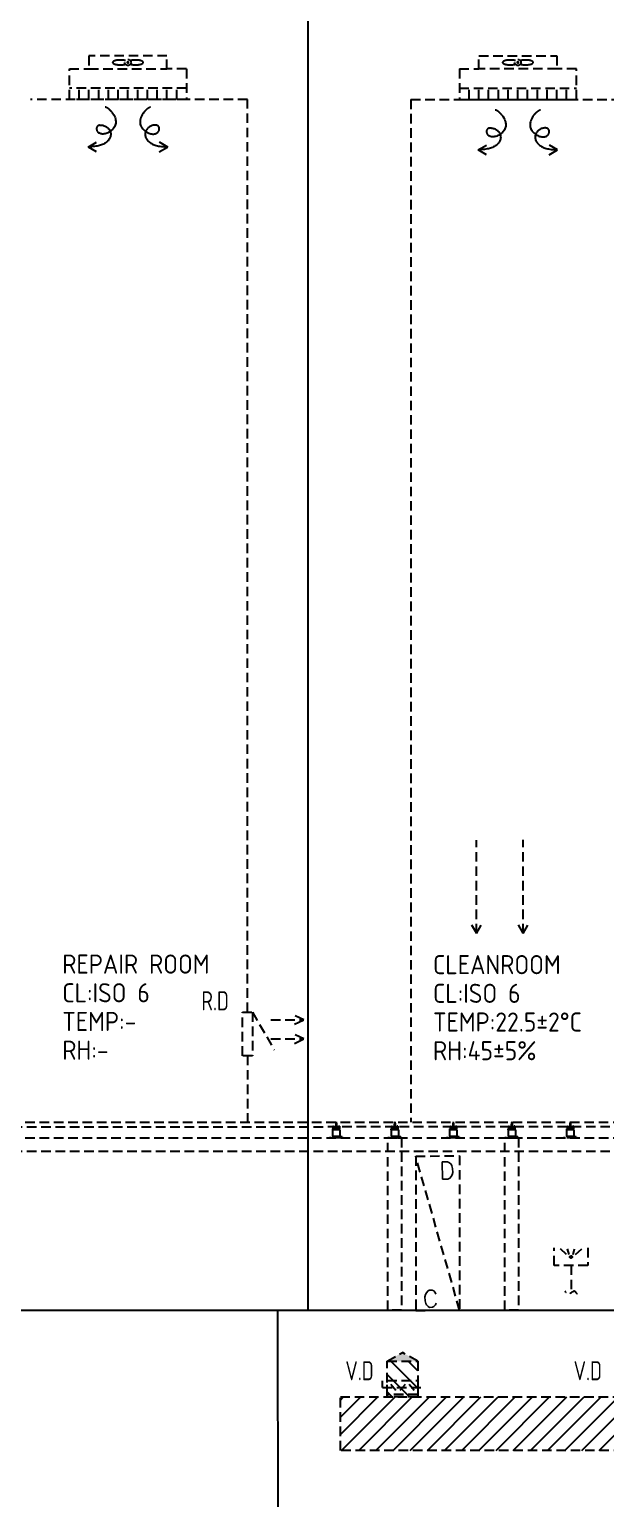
# Model space of a CAD drawing. Extents: x 41366 to 43339, y 84937 to 85507.
# Drawn here: x 41663.2 to 41738.5, y 85160.1 to 85352.2 of the extents above; entities that cross this region are included whole.
import ezdxf
from ezdxf.enums import TextEntityAlignment as Align

# ---------------------------------------------------------------- set-up
doc = ezdxf.new("R2010")
doc.units = 0
doc.header["$LTSCALE"] = 10
doc.linetypes.add('HIDDEN2', pattern=[0.1875, 0.125, -0.0625])
for name, color, linetype in [('A-DETL-01', 1, 'Continuous'), ('M-CEQPM-MAU', 22, 'Continuous'), ('M-CMDUCT-LINE', 15, 'Continuous'), ('M-EQPM-TXT', 4, 'Continuous'), ('M-HVAC-CMDUCT', 150, 'Continuous'), ('M-HVAC-DAPR', 2, 'Continuous'), ('U-EX-TXT', 4, 'Continuous')]:
    doc.layers.add(name, color=color, linetype=linetype)
doc.styles.add('AA-TXT', font='isocp.shx', dxfattribs={"bigfont": 'chineset.shx'})
doc.styles.add('STDTEXT', font='simplex.shx', dxfattribs={"bigfont": 'china.shx'})

msp = doc.modelspace()

# ---------------------------------------------------------------- hatches: boundary and pattern name
at = {"layer": 'M-CMDUCT-LINE', "linetype": 'HIDDEN2'}
h = msp.add_hatch(dxfattribs=at)
h.set_pattern_fill('ANSI31', color=252, scale=0.5, angle=90, style=0)
h.set_pattern_definition([(135, (41886.4236, 86005.6699), (-1.122532, -1.122532), [])])
h.paths.add_polyline_path([(41709.971, 85173.424), (41709.971, 85178.08), (41713.971, 85178.08), (41713.971, 85173.424)])
h = msp.add_hatch(dxfattribs=at)
h.set_pattern_fill('ANSI31', color=252, scale=0.5, style=0)
h.set_pattern_definition([(45, (42557.557, 84993.972), (-1.122532, 1.122532), [])])
h.paths.add_polyline_path([(41703.855, 85173.424), (41892.72, 85173.424), (41892.72, 85166.424), (41703.855, 85166.424)])
at = {"layer": 'M-HVAC-CMDUCT', "linetype": 'HIDDEN2'}
msp.add_hatch(color=252, dxfattribs=at).paths.add_polyline_path([(41709.971, 85178.08), (41713.971, 85178.08), (41711.971, 85179.235)])

# ---------------------------------------------------------------- linework, layer by layer
at = {"layer": 'A-DETL-01', "linetype": 'Continuous'}
msp.add_line((41699.614, 85465.141), (41699.614, 85184.775), dxfattribs=at)
msp.add_lwpolyline([(41859.106, 85184.775), (41859.106, 84972.344), (41481.917, 84972.344), (41481.917, 85184.775), (41859.106, 85184.775)], dxfattribs=at)
at = {"layer": 'M-CEQPM-MAU', "color": 252, "linetype": 'HIDDEN2'}
for p, q in [((41670.978, 85348.735), (41670.978, 85347.035)), ((41681.178, 85348.735), (41670.978, 85348.735)), ((41681.178, 85347.035), (41681.178, 85348.735)), ((41721.967, 85347.035), (41721.967, 85348.735)), ((41721.967, 85348.735), (41732.167, 85348.735)), ((41732.167, 85348.735), (41732.167, 85347.035)), ((41668.428, 85347.035), (41670.978, 85347.035)), ((41668.428, 85343.035), (41668.428, 85347.035)), ((41670.978, 85347.035), (41681.178, 85347.035)), ((41683.728, 85347.035), (41681.178, 85347.035)), ((41683.728, 85347.035), (41683.728, 85343.035)), ((41719.417, 85347.035), (41721.967, 85347.035)), ((41719.417, 85347.035), (41719.417, 85343.035)), ((41732.167, 85347.035), (41721.967, 85347.035)), ((41734.717, 85347.035), (41732.167, 85347.035)), ((41734.717, 85343.035), (41734.717, 85347.035)), ((41683.728, 85344.535), (41668.428, 85344.535)), ((41669.703, 85343.035), (41669.703, 85344.535)), ((41670.978, 85343.035), (41670.978, 85344.535)), ((41672.253, 85343.035), (41672.253, 85344.535)), ((41673.528, 85343.035), (41673.528, 85344.535)), ((41674.803, 85343.035), (41674.803, 85344.535)), ((41676.078, 85343.035), (41676.078, 85344.535)), ((41677.353, 85343.035), (41677.353, 85344.535)), ((41678.628, 85343.035), (41678.628, 85344.535)), ((41679.903, 85343.035), (41679.903, 85344.535)), ((41681.178, 85343.035), (41681.178, 85344.535)), ((41682.453, 85343.035), (41682.453, 85344.535)), ((41719.417, 85344.535), (41734.717, 85344.535)), ((41720.692, 85343.035), (41720.692, 85344.535)), ((41721.967, 85343.035), (41721.967, 85344.535)), ((41723.242, 85343.035), (41723.242, 85344.535)), ((41724.517, 85343.035), (41724.517, 85344.535)), ((41725.792, 85343.035), (41725.792, 85344.535)), ((41727.067, 85343.035), (41727.067, 85344.535)), ((41728.342, 85343.035), (41728.342, 85344.535)), ((41729.617, 85343.035), (41729.617, 85344.535)), ((41730.892, 85343.035), (41730.892, 85344.535)), ((41732.167, 85343.035), (41732.167, 85344.535)), ((41733.442, 85343.035), (41733.442, 85344.535)), ((41691.697, 85343.035), (41663.343, 85343.035)), ((41683.728, 85343.035), (41668.428, 85343.035)), ((41691.697, 85223.721), (41691.697, 85343.035)), ((41713.075, 85343.035), (41713.075, 85209.338)), ((41713.075, 85343.035), (41841.828, 85343.035)), ((41719.417, 85343.035), (41734.717, 85343.035)), ((41691.697, 85218.018), (41691.697, 85209.334)), ((41587.64, 85209.317), (41859.106, 85209.375)), ((41703.305, 85209.375), (41703.203, 85208.737)), ((41703.305, 85209.375), (41703.407, 85208.737)), ((41710.955, 85209.375), (41710.853, 85208.737)), ((41710.955, 85209.375), (41711.057, 85208.737)), ((41718.605, 85209.375), (41718.503, 85208.737)), ((41718.605, 85209.375), (41718.707, 85208.737)), ((41726.255, 85209.375), (41726.153, 85208.737)), ((41726.255, 85209.375), (41726.357, 85208.737)), ((41733.905, 85209.375), (41733.803, 85208.737)), ((41733.905, 85209.375), (41734.007, 85208.737)), ((41859.106, 85208.738), (41587.643, 85208.68)), ((41704.105, 85207.413), (41702.505, 85207.413)), ((41702.505, 85207.413), (41702.505, 85207.283)), ((41704.105, 85207.283), (41702.505, 85207.283)), ((41702.825, 85208.341), (41702.825, 85207.495)), ((41703.785, 85208.341), (41702.825, 85208.341)), ((41702.825, 85207.495), (41703.785, 85207.495)), ((41703.746, 85208.476), (41702.865, 85208.476)), ((41702.865, 85208.341), (41702.865, 85208.476)), ((41702.877, 85207.495), (41702.877, 85207.417)), ((41702.889, 85208.803), (41702.971, 85208.803)), ((41702.889, 85208.803), (41702.889, 85208.476)), ((41702.971, 85208.803), (41702.971, 85208.737)), ((41703.254, 85208.737), (41702.971, 85208.737)), ((41703.257, 85208.803), (41703.241, 85208.476)), ((41703.354, 85208.803), (41703.257, 85208.803)), ((41703.354, 85208.803), (41703.37, 85208.476)), ((41703.64, 85208.737), (41703.357, 85208.737)), ((41703.64, 85208.803), (41703.64, 85208.737)), ((41703.721, 85208.803), (41703.64, 85208.803)), ((41703.721, 85208.803), (41703.721, 85208.476)), ((41703.733, 85207.495), (41703.733, 85207.413)), ((41703.746, 85208.341), (41703.746, 85208.476)), ((41703.785, 85208.341), (41703.785, 85207.495)), ((41704.105, 85207.413), (41704.105, 85207.283)), ((41711.755, 85207.413), (41710.155, 85207.413)), ((41710.155, 85207.413), (41710.155, 85207.283)), ((41711.755, 85207.283), (41710.155, 85207.283)), ((41710.475, 85208.341), (41710.475, 85207.495)), ((41711.435, 85208.341), (41710.475, 85208.341)), ((41710.475, 85207.495), (41711.435, 85207.495)), ((41711.396, 85208.476), (41710.515, 85208.476)), ((41710.515, 85208.341), (41710.515, 85208.476)), ((41710.527, 85207.495), (41710.527, 85207.417)), ((41710.539, 85208.803), (41710.621, 85208.803)), ((41710.539, 85208.803), (41710.539, 85208.476)), ((41710.621, 85208.803), (41710.621, 85208.737)), ((41710.904, 85208.737), (41710.621, 85208.737)), ((41710.907, 85208.803), (41710.891, 85208.476)), ((41711.004, 85208.803), (41710.907, 85208.803)), ((41711.004, 85208.803), (41711.02, 85208.476)), ((41711.29, 85208.737), (41711.007, 85208.737)), ((41711.29, 85208.803), (41711.29, 85208.737)), ((41711.371, 85208.803), (41711.29, 85208.803)), ((41711.371, 85208.803), (41711.371, 85208.476)), ((41711.383, 85207.495), (41711.383, 85207.413)), ((41711.396, 85208.341), (41711.396, 85208.476)), ((41711.435, 85208.341), (41711.435, 85207.495)), ((41711.755, 85207.413), (41711.755, 85207.283)), ((41719.405, 85207.413), (41717.805, 85207.413)), ((41717.805, 85207.413), (41717.805, 85207.283)), ((41719.405, 85207.283), (41717.805, 85207.283)), ((41718.125, 85208.341), (41718.125, 85207.495)), ((41719.085, 85208.341), (41718.125, 85208.341)), ((41718.125, 85207.495), (41719.085, 85207.495)), ((41719.046, 85208.476), (41718.165, 85208.476)), ((41718.165, 85208.341), (41718.165, 85208.476)), ((41718.177, 85207.495), (41718.177, 85207.417)), ((41718.189, 85208.803), (41718.271, 85208.803)), ((41718.189, 85208.803), (41718.189, 85208.476)), ((41718.271, 85208.803), (41718.271, 85208.737)), ((41718.554, 85208.737), (41718.271, 85208.737)), ((41718.557, 85208.803), (41718.541, 85208.476)), ((41718.654, 85208.803), (41718.557, 85208.803)), ((41718.654, 85208.803), (41718.67, 85208.476)), ((41718.94, 85208.737), (41718.657, 85208.737)), ((41718.94, 85208.803), (41718.94, 85208.737)), ((41719.021, 85208.803), (41718.94, 85208.803)), ((41719.021, 85208.803), (41719.021, 85208.476)), ((41719.033, 85207.495), (41719.033, 85207.413)), ((41719.046, 85208.341), (41719.046, 85208.476)), ((41719.085, 85208.341), (41719.085, 85207.495)), ((41719.405, 85207.413), (41719.405, 85207.283)), ((41727.055, 85207.413), (41725.455, 85207.413)), ((41725.455, 85207.413), (41725.455, 85207.283)), ((41727.055, 85207.283), (41725.455, 85207.283)), ((41725.775, 85208.341), (41725.775, 85207.495)), ((41726.735, 85208.341), (41725.775, 85208.341)), ((41725.775, 85207.495), (41726.735, 85207.495)), ((41726.696, 85208.476), (41725.815, 85208.476)), ((41725.815, 85208.341), (41725.815, 85208.476)), ((41725.827, 85207.495), (41725.827, 85207.417)), ((41725.839, 85208.803), (41725.921, 85208.803)), ((41725.839, 85208.803), (41725.839, 85208.476)), ((41725.921, 85208.803), (41725.921, 85208.737)), ((41726.204, 85208.737), (41725.921, 85208.737)), ((41726.207, 85208.803), (41726.191, 85208.476)), ((41726.304, 85208.803), (41726.207, 85208.803)), ((41726.304, 85208.803), (41726.32, 85208.476)), ((41726.59, 85208.737), (41726.307, 85208.737)), ((41726.59, 85208.803), (41726.59, 85208.737)), ((41726.671, 85208.803), (41726.59, 85208.803)), ((41726.671, 85208.803), (41726.671, 85208.476)), ((41726.683, 85207.495), (41726.683, 85207.413)), ((41726.696, 85208.341), (41726.696, 85208.476)), ((41726.735, 85208.341), (41726.735, 85207.495)), ((41727.055, 85207.413), (41727.055, 85207.283)), ((41734.705, 85207.413), (41733.105, 85207.413)), ((41733.105, 85207.413), (41733.105, 85207.283)), ((41734.705, 85207.283), (41733.105, 85207.283)), ((41733.425, 85208.341), (41733.425, 85207.495)), ((41734.385, 85208.341), (41733.425, 85208.341)), ((41733.425, 85207.495), (41734.385, 85207.495)), ((41734.346, 85208.476), (41733.465, 85208.476)), ((41733.465, 85208.341), (41733.465, 85208.476)), ((41733.477, 85207.495), (41733.477, 85207.417)), ((41733.489, 85208.803), (41733.571, 85208.803)), ((41733.489, 85208.803), (41733.489, 85208.476)), ((41733.571, 85208.803), (41733.571, 85208.737)), ((41733.854, 85208.737), (41733.571, 85208.737)), ((41733.857, 85208.803), (41733.841, 85208.476)), ((41733.954, 85208.803), (41733.857, 85208.803)), ((41733.954, 85208.803), (41733.97, 85208.476)), ((41734.24, 85208.737), (41733.957, 85208.737)), ((41734.24, 85208.803), (41734.24, 85208.737)), ((41734.321, 85208.803), (41734.24, 85208.803)), ((41734.321, 85208.803), (41734.321, 85208.476)), ((41734.333, 85207.495), (41734.333, 85207.413)), ((41734.346, 85208.341), (41734.346, 85208.476)), ((41734.385, 85208.341), (41734.385, 85207.495)), ((41734.705, 85207.413), (41734.705, 85207.283)), ((41713.702, 85204.891), (41713.702, 85184.723)), ((41731.825, 85190.618), (41731.825, 85192.898)), ((41733.428, 85192.044), (41732.623, 85192.794)), ((41733.754, 85192.044), (41733.548, 85192.794)), ((41734.276, 85192.044), (41734.483, 85192.794)), ((41734.603, 85192.044), (41735.407, 85192.794)), ((41736.206, 85192.912), (41736.206, 85190.618)), ((41736.206, 85190.618), (41731.825, 85190.618)), ((41734.015, 85190.618), (41734.015, 85186.994)), ((41713.702, 85184.723), (41719.441, 85184.775))]:
    msp.add_line(p, q, dxfattribs=at)
at = {"layer": 'M-CEQPM-MAU'}
msp.add_line((41695.651, 85184.775), (41695.797, 84992.52), dxfattribs=at)
at = {"layer": 'M-CEQPM-MAU', "color": 252, "linetype": 'HIDDEN2'}
for points in [[(41675.752, 85348.117, 0.0396595), (41675.485, 85348.174, 0.0326137), (41675.076, 85348.201, 0.0326137), (41674.666, 85348.174, 0.0440874), (41674.37, 85348.109, 0.0867213), (41674.125, 85347.981, 0.233651), (41674.078, 85347.885, 0.233651), (41674.125, 85347.789, 0.0867213), (41674.37, 85347.662, 0.0440874), (41674.666, 85347.596, 0.0326137), (41675.076, 85347.569, 0.0326137), (41675.485, 85347.596, 0.0396595), (41675.752, 85347.653)], [(41676.403, 85348.117, -0.0396595), (41676.671, 85348.174, -0.0326137), (41677.08, 85348.201, -0.0326137), (41677.489, 85348.174, -0.0440874), (41677.786, 85348.109, -0.0867213), (41678.03, 85347.981, -0.233651), (41678.078, 85347.885, -0.233651), (41678.03, 85347.789, -0.0867213), (41677.786, 85347.662, -0.0440874), (41677.489, 85347.596, -0.0326137), (41677.08, 85347.569, -0.0326137), (41676.671, 85347.596, -0.0396595), (41676.403, 85347.653)], [(41726.741, 85348.117, 0.0396595), (41726.474, 85348.174, 0.0326137), (41726.065, 85348.201, 0.0326137), (41725.656, 85348.174, 0.0440874), (41725.359, 85348.109, 0.0867213), (41725.114, 85347.981, 0.233651), (41725.067, 85347.885, 0.233651), (41725.114, 85347.789, 0.0867213), (41725.359, 85347.662, 0.0440874), (41725.656, 85347.596, 0.0326137), (41726.065, 85347.569, 0.0326137), (41726.474, 85347.596, 0.0396595), (41726.741, 85347.653)], [(41727.393, 85348.117, -0.0396595), (41727.66, 85348.174, -0.0326137), (41728.069, 85348.201, -0.0326137), (41728.478, 85348.174, -0.0440874), (41728.775, 85348.109, -0.0867213), (41729.019, 85347.981, -0.233651), (41729.067, 85347.885, -0.233651), (41729.019, 85347.789, -0.0867213), (41728.775, 85347.662, -0.0440874), (41728.478, 85347.596, -0.0326137), (41728.069, 85347.569, -0.0326137), (41727.66, 85347.596, -0.0396595), (41727.393, 85347.653)]]:
    msp.add_lwpolyline(points, format="xyb", dxfattribs=at)
at = {"layer": 'M-CEQPM-MAU', "color": 252, "linetype": 'HIDDEN2', "const_width": 0.2}
for points in [[(41675.978, 85347.885, 1), (41676.178, 85347.885, 1)], [(41727.167, 85347.885, -1), (41726.967, 85347.885, -1)]]:
    msp.add_lwpolyline(points, format="xyb", close=True, dxfattribs=at)
at = {"layer": 'M-CEQPM-MAU', "color": 252, "linetype": 'HIDDEN2'}
msp.add_lwpolyline([(41587.649, 85207.283), (41859.106, 85207.283), (41859.106, 85205.483), (41587.657, 85205.483)], dxfattribs=at)
for points in [[(41710.055, 85184.775), (41710.055, 85207.283), (41711.855, 85207.283), (41711.855, 85184.775)], [(41725.355, 85184.775), (41725.355, 85207.283), (41727.155, 85207.283), (41727.155, 85184.775)], [(41719.441, 85204.944), (41719.441, 85184.775), (41713.702, 85204.891)]]:
    msp.add_lwpolyline(points, close=True, dxfattribs=at)
for centre, radius in [((41676.078, 85347.885), 0.4), ((41727.067, 85347.885), 0.4), ((41734.015, 85191.715), 0.15)]:
    msp.add_circle(centre, radius, dxfattribs=at)
msp.add_spline([(41734.821, 85186.849), (41734.455, 85187.223), (41733.616, 85186.791), (41733.267, 85187.24)], degree=3, dxfattribs=at)
at = {"layer": 'M-HVAC-CMDUCT', "color": 252, "linetype": 'HIDDEN2'}
for p, q in [((41721.653, 85234.02), (41721.653, 85246.187)), ((41727.739, 85234.02), (41727.739, 85246.25)), ((41694.771, 85222.711), (41699.061, 85222.711)), ((41694.771, 85220.211), (41699.061, 85220.211)), ((41709.971, 85178.08), (41711.971, 85179.235)), ((41713.971, 85178.08), (41711.971, 85179.235)), ((41709.971, 85178.08), (41713.971, 85178.08)), ((41703.855, 85166.424), (41703.855, 85173.424))]:
    msp.add_line(p, q, dxfattribs=at)
for points in [[(41673.115, 85342.035, -0.140241), (41673.794, 85341.584, -0.0382317), (41674.033, 85341.327), (41674.101, 85341.23), (41674.22, 85341.027), (41674.318, 85340.843), (41674.388, 85340.671), (41674.437, 85340.509), (41674.47, 85340.355), (41674.488, 85340.21), (41674.493, 85340.071), (41674.483, 85339.938), (41674.46, 85339.811), (41674.423, 85339.687), (41674.373, 85339.568), (41674.311, 85339.45), (41674.236, 85339.335), (41674.15, 85339.223), (41674.054, 85339.116), (41673.949, 85339.014), (41673.837, 85338.918), (41673.719, 85338.831), (41673.596, 85338.753), (41673.469, 85338.686), (41673.34, 85338.63), (41673.211, 85338.586), (41673.082, 85338.553), (41672.956, 85338.532), (41672.835, 85338.521), (41672.719, 85338.521), (41672.612, 85338.532), (41672.514, 85338.553), (41672.427, 85338.584), (41672.35, 85338.624), (41672.277, 85338.668, -0.2820106), (41671.979, 85339.248, -0.2221525), (41672.114, 85339.565, -0.123311), (41672.376, 85339.677), (41672.473, 85339.685), (41672.576, 85339.688), (41672.681, 85339.682), (41672.786, 85339.665), (41672.889, 85339.639), (41672.989, 85339.604), (41673.086, 85339.56), (41673.179, 85339.51), (41673.268, 85339.453), (41673.351, 85339.391), (41673.429, 85339.324), (41673.501, 85339.254), (41673.566, 85339.182), (41673.625, 85339.107), (41673.677, 85339.03), (41673.722, 85338.95), (41673.759, 85338.868), (41673.788, 85338.783), (41673.81, 85338.694), (41673.824, 85338.604), (41673.829, 85338.51), (41673.826, 85338.414), (41673.814, 85338.316), (41673.793, 85338.218), (41673.764, 85338.12), (41673.726, 85338.022), (41673.678, 85337.926), (41673.621, 85337.833), (41673.555, 85337.742), (41673.48, 85337.654), (41673.396, 85337.57), (41673.306, 85337.49), (41673.208, 85337.414), (41673.104, 85337.342), (41672.995, 85337.275), (41672.881, 85337.213), (41672.762, 85337.157), (41672.639, 85337.105), (41672.508, 85337.059), (41672.369, 85337.017), (41672.221, 85336.98), (41672.062, 85336.947), (41671.892, 85336.919), (41671.708, 85336.894), (41671.51, 85336.873), (41671.304, 85336.856), (41671.093, 85336.841), (41670.883, 85336.827)], [(41679.04, 85342.035, 0.140241), (41678.362, 85341.584, 0.0382317), (41678.123, 85341.327), (41678.055, 85341.23), (41677.936, 85341.027), (41677.838, 85340.843), (41677.767, 85340.671), (41677.719, 85340.509), (41677.686, 85340.355), (41677.667, 85340.21), (41677.663, 85340.071), (41677.673, 85339.938), (41677.696, 85339.811), (41677.733, 85339.687), (41677.783, 85339.568), (41677.845, 85339.45), (41677.92, 85339.335), (41678.006, 85339.223), (41678.102, 85339.116), (41678.206, 85339.014), (41678.318, 85338.918), (41678.437, 85338.831), (41678.56, 85338.753), (41678.686, 85338.686), (41678.815, 85338.63), (41678.945, 85338.586), (41679.074, 85338.553), (41679.199, 85338.532), (41679.321, 85338.521), (41679.436, 85338.521), (41679.544, 85338.532), (41679.641, 85338.553), (41679.728, 85338.584), (41679.805, 85338.624), (41679.879, 85338.668, 0.2820106), (41680.177, 85339.248, 0.2221525), (41680.042, 85339.565, 0.123311), (41679.78, 85339.677), (41679.683, 85339.685), (41679.58, 85339.688), (41679.475, 85339.682), (41679.369, 85339.665), (41679.266, 85339.639), (41679.166, 85339.604), (41679.069, 85339.56), (41678.976, 85339.51), (41678.888, 85339.453), (41678.805, 85339.391), (41678.727, 85339.324), (41678.655, 85339.254), (41678.589, 85339.182), (41678.53, 85339.107), (41678.479, 85339.03), (41678.434, 85338.95), (41678.397, 85338.868), (41678.367, 85338.783), (41678.346, 85338.694), (41678.332, 85338.604), (41678.327, 85338.51), (41678.33, 85338.414), (41678.342, 85338.316), (41678.362, 85338.218), (41678.392, 85338.12), (41678.43, 85338.022), (41678.478, 85337.926), (41678.534, 85337.833), (41678.601, 85337.742), (41678.676, 85337.654), (41678.759, 85337.57), (41678.85, 85337.49), (41678.948, 85337.414), (41679.051, 85337.342), (41679.161, 85337.275), (41679.275, 85337.213), (41679.393, 85337.157), (41679.517, 85337.105), (41679.648, 85337.059), (41679.787, 85337.017), (41679.935, 85336.98), (41680.093, 85336.947), (41680.264, 85336.919), (41680.448, 85336.894), (41680.645, 85336.873), (41680.852, 85336.856), (41681.063, 85336.841), (41681.273, 85336.827)], [(41724.102, 85341.663, -0.140241), (41724.781, 85341.212, -0.0382317), (41725.02, 85340.955), (41725.088, 85340.857), (41725.206, 85340.654), (41725.305, 85340.471), (41725.375, 85340.299), (41725.424, 85340.137), (41725.457, 85339.983), (41725.475, 85339.837), (41725.479, 85339.699), (41725.47, 85339.566), (41725.446, 85339.438), (41725.409, 85339.315), (41725.36, 85339.195), (41725.297, 85339.078), (41725.222, 85338.963), (41725.136, 85338.851), (41725.04, 85338.743), (41724.936, 85338.641), (41724.824, 85338.546), (41724.706, 85338.459), (41724.583, 85338.381), (41724.456, 85338.313), (41724.327, 85338.258), (41724.197, 85338.214), (41724.069, 85338.181), (41723.943, 85338.159), (41723.821, 85338.149), (41723.706, 85338.149), (41723.599, 85338.16), (41723.501, 85338.181), (41723.414, 85338.212), (41723.337, 85338.252), (41723.264, 85338.296, -0.2820106), (41722.966, 85338.876, -0.2221525), (41723.1, 85339.192, -0.123311), (41723.362, 85339.304), (41723.459, 85339.313), (41723.562, 85339.316), (41723.668, 85339.309), (41723.773, 85339.293), (41723.876, 85339.267), (41723.976, 85339.231), (41724.073, 85339.188), (41724.166, 85339.137), (41724.254, 85339.08), (41724.338, 85339.018), (41724.416, 85338.952), (41724.488, 85338.882), (41724.553, 85338.81), (41724.612, 85338.735), (41724.664, 85338.658), (41724.708, 85338.578), (41724.745, 85338.496), (41724.775, 85338.41), (41724.797, 85338.322), (41724.81, 85338.231), (41724.815, 85338.137), (41724.812, 85338.041), (41724.801, 85337.944), (41724.78, 85337.846), (41724.751, 85337.748), (41724.712, 85337.65), (41724.665, 85337.554), (41724.608, 85337.46), (41724.541, 85337.369), (41724.466, 85337.282), (41724.383, 85337.198), (41724.292, 85337.117), (41724.195, 85337.041), (41724.091, 85336.97), (41723.982, 85336.903), (41723.868, 85336.841), (41723.749, 85336.784), (41723.625, 85336.733), (41723.494, 85336.686), (41723.356, 85336.645), (41723.208, 85336.608), (41723.049, 85336.575), (41722.878, 85336.546), (41722.694, 85336.522), (41722.497, 85336.501), (41722.29, 85336.484), (41722.079, 85336.468), (41721.869, 85336.455)], [(41730.027, 85341.663, 0.140241), (41729.348, 85341.212, 0.0382317), (41729.109, 85340.955), (41729.041, 85340.857), (41728.923, 85340.654), (41728.824, 85340.471), (41728.754, 85340.299), (41728.705, 85340.137), (41728.672, 85339.983), (41728.654, 85339.837), (41728.65, 85339.699), (41728.659, 85339.566), (41728.683, 85339.438), (41728.719, 85339.315), (41728.769, 85339.195), (41728.832, 85339.078), (41728.906, 85338.963), (41728.992, 85338.851), (41729.088, 85338.743), (41729.193, 85338.641), (41729.305, 85338.546), (41729.423, 85338.459), (41729.546, 85338.381), (41729.673, 85338.313), (41729.802, 85338.258), (41729.932, 85338.214), (41730.06, 85338.181), (41730.186, 85338.159), (41730.308, 85338.149), (41730.423, 85338.149), (41730.53, 85338.16), (41730.628, 85338.181), (41730.715, 85338.212), (41730.792, 85338.252), (41730.865, 85338.296, 0.2820106), (41731.163, 85338.876, 0.2221525), (41731.029, 85339.192, 0.123311), (41730.767, 85339.304), (41730.67, 85339.313), (41730.567, 85339.316), (41730.461, 85339.309), (41730.356, 85339.293), (41730.253, 85339.267), (41730.153, 85339.231), (41730.056, 85339.188), (41729.963, 85339.137), (41729.875, 85339.08), (41729.791, 85339.018), (41729.713, 85338.952), (41729.641, 85338.882), (41729.576, 85338.81), (41729.517, 85338.735), (41729.465, 85338.658), (41729.421, 85338.578), (41729.384, 85338.496), (41729.354, 85338.41), (41729.332, 85338.322), (41729.319, 85338.231), (41729.313, 85338.137), (41729.317, 85338.041), (41729.328, 85337.944), (41729.349, 85337.846), (41729.378, 85337.748), (41729.417, 85337.65), (41729.464, 85337.554), (41729.521, 85337.46), (41729.587, 85337.369), (41729.663, 85337.282), (41729.746, 85337.198), (41729.837, 85337.117), (41729.934, 85337.041), (41730.038, 85336.97), (41730.147, 85336.903), (41730.261, 85336.841), (41730.38, 85336.784), (41730.504, 85336.733), (41730.634, 85336.686), (41730.773, 85336.645), (41730.921, 85336.608), (41731.08, 85336.575), (41731.251, 85336.546), (41731.435, 85336.522), (41731.632, 85336.501), (41731.839, 85336.484), (41732.05, 85336.468), (41732.26, 85336.455)]]:
    msp.add_lwpolyline(points, format="xyb", dxfattribs=at)
for points in [[(41671.987, 85336.19), (41670.883, 85336.827), (41671.987, 85337.465)], [(41680.169, 85336.19), (41681.273, 85336.827), (41680.169, 85337.465)], [(41722.973, 85335.818), (41721.869, 85336.455), (41722.973, 85337.093)], [(41731.156, 85335.818), (41732.26, 85336.455), (41731.156, 85337.093)], [(41721.015, 85235.124), (41721.653, 85234.02), (41722.29, 85235.124)], [(41727.101, 85235.124), (41727.739, 85234.02), (41728.376, 85235.124)], [(41697.842, 85222.132), (41699.061, 85222.711), (41697.842, 85223.289)], [(41697.842, 85219.632), (41699.061, 85220.211), (41697.842, 85220.789)]]:
    msp.add_lwpolyline(points, dxfattribs=at)
for points in [[(41709.971, 85173.424), (41709.971, 85178.08), (41713.971, 85178.08), (41713.971, 85173.424)], [(41703.855, 85173.424), (41892.72, 85173.424), (41892.72, 85166.424), (41703.855, 85166.424)]]:
    msp.add_lwpolyline(points, close=True, dxfattribs=at)
at = {"layer": 'M-HVAC-DAPR', "color": 252, "linetype": 'HIDDEN2'}
for p, q in [((41692.353, 85223.721), (41695.205, 85218.783)), ((41709.371, 85174.645), (41709.371, 85175.54)), ((41709.371, 85174.645), (41714.571, 85174.645)), ((41709.971, 85175.545), (41713.971, 85175.545)), ((41709.971, 85173.745), (41709.971, 85175.545)), ((41711.107, 85174.245), (41710.435, 85175.045)), ((41712.307, 85175.045), (41711.635, 85174.245)), ((41713.507, 85174.245), (41712.835, 85175.045)), ((41713.971, 85175.545), (41713.971, 85173.745)), ((41713.971, 85173.745), (41709.971, 85173.745))]:
    msp.add_line(p, q, dxfattribs=at)
msp.add_lwpolyline([(41691.041, 85223.721), (41692.353, 85223.721), (41692.353, 85218.018), (41691.041, 85218.018)], close=True, dxfattribs=at)
at = {"layer": 'M-HVAC-DAPR', "color": 252, "linetype": 'HIDDEN2', "const_width": 0.1}
for points in [[(41710.771, 85174.595, -1), (41710.771, 85174.695, -1)], [(41711.971, 85174.595, -1), (41711.971, 85174.695, -1)], [(41713.171, 85174.595, -1), (41713.171, 85174.695, -1)]]:
    msp.add_lwpolyline(points, format="xyb", close=True, dxfattribs=at)

# ---------------------------------------------------------------- texts
at = {"layer": 'M-CEQPM-MAU', "color": 252, "linetype": 'HIDDEN2', "style": 'STDTEXT'}
for s, p in [('D', (41717.818, 85203.015)), ('C', (41715.64, 85186.249))]:
    msp.add_text(s, height=2.25, rotation=1, dxfattribs=at).set_placement(p, align=Align.MIDDLE)
at = {"layer": 'M-EQPM-TXT', "color": 252, "linetype": 'HIDDEN2', "style": 'AA-TXT'}
for s, p in [('REPAIR ROOM', (41667.489, 85230.002)), ('CLEANROOM', (41715.964, 85229.93)), ('CL:ISO 6', (41667.489, 85226.252)), ('CL:ISO 6', (41715.964, 85226.18)), ('TEMP:-', (41667.489, 85222.502)), ('TEMP:22.5%%P2%%DC', (41715.964, 85222.43)), ('RH:-', (41667.489, 85218.752)), ('RH:45%%P5%%%', (41715.964, 85218.68))]:
    msp.add_text(s, height=2.5, dxfattribs=at).set_placement(p, align=Align.MIDDLE_LEFT)
at = {"layer": 'U-EX-TXT', "color": 252, "linetype": 'HIDDEN2', "style": 'AA-TXT', "width": 0.8}
for s, p in [('R.D', (41687.484, 85225.203)), ('V.D', (41706.362, 85176.839)), ('V.D', (41736.205, 85176.839))]:
    msp.add_text(s, height=2.5, dxfattribs=at).set_placement(p, align=Align.MIDDLE_CENTER)

doc.saveas('drawing.dxf')
